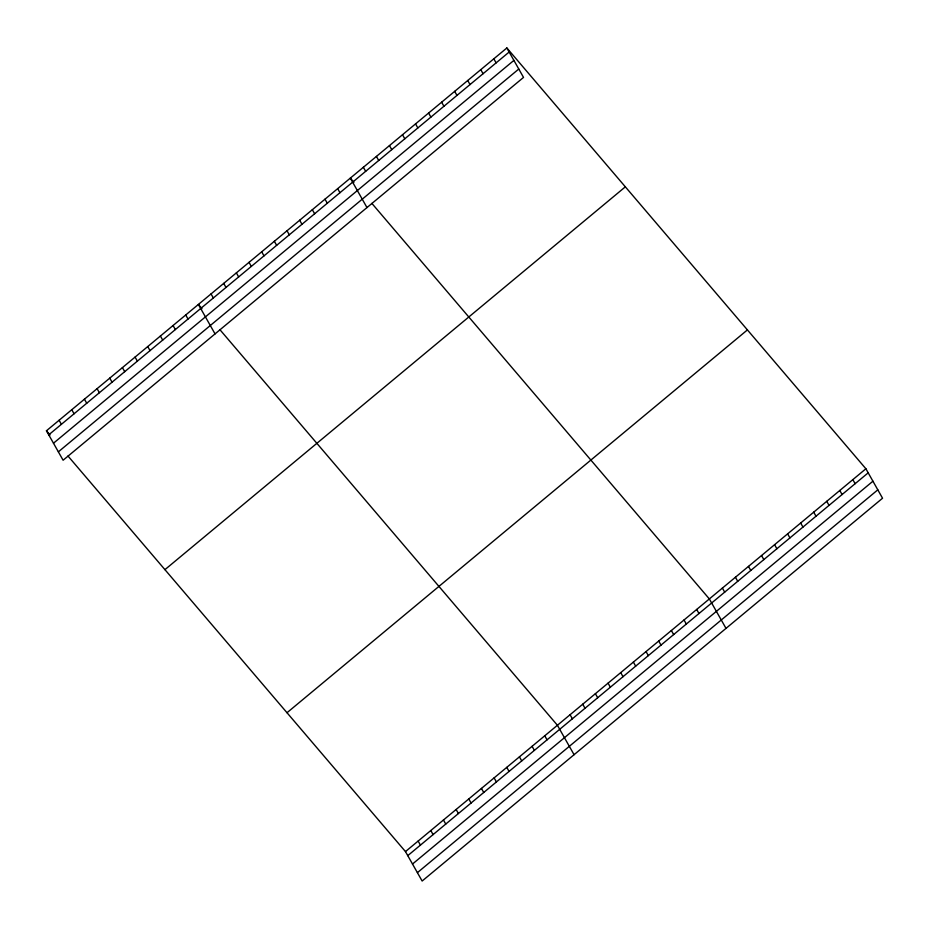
<?xml version="1.0" encoding="UTF-8"?>
<svg xmlns="http://www.w3.org/2000/svg" width="929" height="929" viewBox="0 0 929 929"><rect width="100%" height="100%" fill="white"/><g stroke="black" fill="none" stroke-linecap="round" stroke-linejoin="round"><path stroke-width="1.39" d="M506.862 47.971L523.526 77.409L63.102 460.227L46.45 430.777L506.862 47.971L865.898 468.773L882.55 498.223L422.138 881.029L405.474 851.591L67.991 456.023M48.749 434.83L509.162 52.024M53.487 443.214L513.9 60.397M58.364 451.842L518.777 69.036M164.932 569.651L625.345 186.834M287.003 712.729L747.415 329.911M405.474 851.591L865.898 468.773M407.773 855.644L868.185 472.838M412.511 864.028L872.923 481.21M417.4 872.656L877.812 489.838M353.914 182.328L350.326 178.124L366.978 207.562M371.867 203.37L709.35 598.938L726.014 628.376M201.976 308.66L198.388 304.445L215.04 333.894M219.929 329.702L557.412 725.259L574.076 754.708M46.45 430.777L50.038 434.981M852.845 479.631L855.144 483.684M839.804 490.477L842.092 494.53M826.752 501.323L829.051 505.376M813.711 512.169L816.01 516.222M800.67 523.015L802.958 527.068M787.618 533.861L789.917 537.914M774.577 544.708L776.876 548.76M493.822 58.817L496.109 62.87M761.536 555.554L763.824 559.606M480.769 69.663L483.068 73.716M748.484 566.4L750.783 570.452M467.728 80.509L470.028 84.562M735.443 577.246L737.731 581.299M454.687 91.356L456.975 95.408M722.402 588.092L724.69 592.145M441.635 102.202L443.934 106.254M428.594 113.048L430.893 117.1M696.692 609.459L698.98 613.523M415.553 123.894L417.841 127.947M684.034 619.991L686.322 624.044M402.501 134.74L404.8 138.793M671.365 630.512L673.664 634.577M389.46 145.586L391.748 149.639M658.707 641.045L660.995 645.098M376.419 156.432L378.707 160.485M646.05 651.577L648.337 655.63M363.367 167.278L365.666 171.331M633.381 662.098L635.68 666.151M620.723 672.631L623.011 676.684M337.657 188.645L339.956 192.709M608.065 683.152L610.353 687.205M324.999 199.178L327.298 203.23M595.396 693.684L597.695 697.737M312.341 209.71L314.629 213.763M582.738 704.205L585.026 708.27M299.684 220.231L301.971 224.284M570.081 714.738L572.369 718.791M287.015 230.764L289.314 234.816M274.357 241.285L276.645 245.337M544.754 735.791L547.053 739.844M261.699 251.817L263.987 255.87M532.096 746.324L534.384 750.377M249.03 262.338L251.329 266.391M519.427 756.845L521.726 760.897M236.372 272.871L238.66 276.923M506.769 767.377L509.069 771.43M223.715 283.391L226.002 287.456M494.112 777.898L496.4 781.951M211.046 293.924L213.345 297.977M481.443 788.431L483.742 792.483M468.785 798.952L471.084 803.016M185.73 314.977L188.018 319.03M456.127 809.484L458.415 813.537M173.061 325.51L175.36 329.563M443.458 820.005L445.757 824.069M160.403 336.031L162.703 340.084M430.801 830.538L433.1 834.59M147.746 346.563L150.033 350.616M418.143 841.059L420.431 845.123M135.077 357.084L137.376 361.137M122.419 367.617L124.718 371.67M109.761 378.138L112.049 382.202M97.092 388.67L99.391 392.723M84.434 399.191L86.734 403.256M71.777 409.724L74.065 413.777M59.108 420.256L61.407 424.309"/></g></svg>
